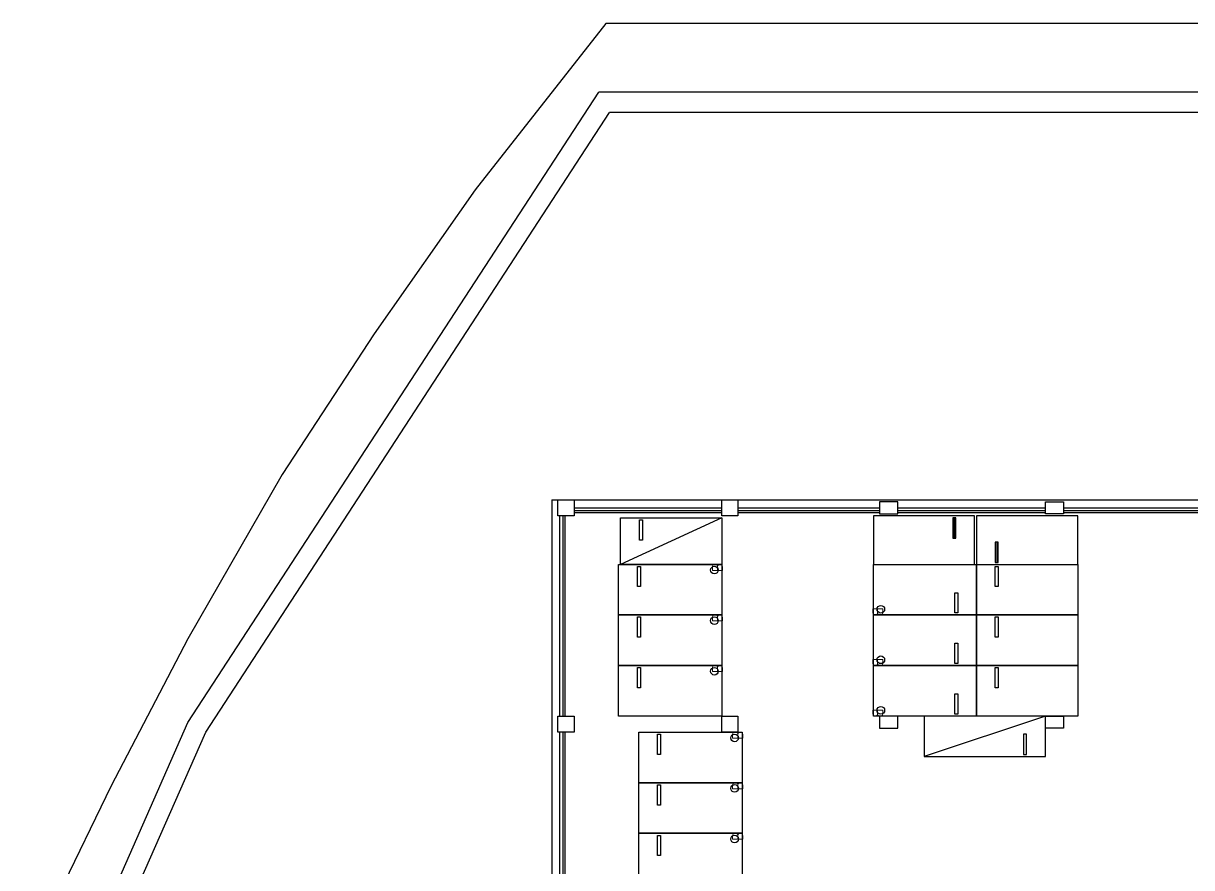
# Model space of a CAD drawing. Header units: millimetres. Extents: x -7575 to 416376, y 91125 to 341855.
# Drawn here: x 88826 to 146593, y 216627 to 258385 of the extents above; entities that cross this region are included whole.
import ezdxf

# ---------------------------------------------------------------- set-up
doc = ezdxf.new("R2010")
doc.units = ezdxf.units.MM
doc.header["$LTSCALE"] = 600
doc.header["$MEASUREMENT"] = 0
doc.layers.add('e-plan', color=9, linetype='CONTINUOUS')
doc.styles.add('kiahn', font='romans.shx', dxfattribs={"bigfont": 'cadhs.shx'})

msp = doc.modelspace()

# ---------------------------------------------------------------- linework, layer by layer
at = {"layer": 'e-plan'}
for p, q in [((117622.5, 258384.9), (111160.2, 250150.7)), ((205317.3, 258379.5), (117622.5, 258384.9)), ((97841.5, 223333.2), (117816, 253974.9)), ((111160.2, 250150.7), (106167.4, 243026)), ((106167.4, 243026), (101614.9, 236074.1)), ((101614.9, 236074.1), (96959.3, 227941)), ((114960, 234824.9), (114960, 203293.6)), ((114960, 234824.9), (153941.9, 234824.9)), ((115360, 224124.9), (115360, 234024.9)), ((115510, 224124.9), (115510, 234024.9)), ((115610, 224124.9), (115610, 234024.9)), ((116060, 234424.9), (123360, 234424.9)), ((123360, 234274.9), (116060.6, 234274.9)), ((123360, 234174.9), (116060.6, 234174.9)), ((124160, 234424.9), (131160, 234424.9)), ((131160, 234274.9), (124160, 234274.9)), ((131160, 234174.9), (124160, 234174.9)), ((135860.1, 234024.9), (130860.1, 234024.9)), ((130860.1, 234024.9), (130860.1, 231624.9)), ((132060, 234424.9), (139360, 234424.9)), ((139360.1, 234274.9), (132060, 234274.9)), ((139360.1, 234174.9), (132060, 234174.9)), ((135860.1, 231624.9), (135860.1, 234024.9)), ((135960.1, 234024.9), (135960.1, 231624.9)), ((140960.1, 234024.9), (135960.1, 234024.9)), ((140260, 234424.9), (147560, 234424.9)), ((147560, 234274.9), (140260, 234274.9)), ((147560, 234174.9), (140260, 234174.9)), ((140960.1, 231624.9), (140960.1, 234024.9)), ((123360, 233924.9), (118360, 231624.9)), ((118360, 231624.9), (118360, 233924.9)), ((118360, 233924.9), (123360, 233924.9)), ((119285, 233824.9), (119435, 233824.9)), ((119285, 232824.9), (119285, 233824.9)), ((119435, 233824.9), (119435, 232824.9)), ((123360, 233924.9), (123360, 231624.9)), ((134935.1, 233924.9), (134785.1, 233924.9)), ((134785.1, 233924.9), (134785.1, 232924.9)), ((134860.1, 232924.9), (134860.1, 233924.9)), ((134935.1, 232924.9), (134935.1, 233924.9)), ((119435, 232824.9), (119285, 232824.9)), ((134785.1, 232924.9), (134935.1, 232924.9)), ((137035.1, 232724.9), (136885.1, 232724.9)), ((136885.1, 232724.9), (136885.1, 231724.9)), ((136960.1, 232724.9), (136960.1, 231724.9)), ((137035.1, 231724.9), (137035.1, 232724.9)), ((136885.1, 231724.9), (137035.1, 231724.9)), ((118260, 229124.9), (118260, 231624.9)), ((118260, 231624.9), (123360, 231624.9)), ((123360, 231624.9), (118360, 231624.9)), ((119185, 231524.9), (119335, 231524.9)), ((119185, 230524.9), (119185, 231524.9)), ((119335, 231524.9), (119335, 230524.9)), ((123360, 231624.9), (123360, 229124.9)), ((130860.1, 231624.9), (135860.1, 231624.9)), ((130860.1, 229124.9), (130860.1, 231624.9)), ((130860.1, 231624.9), (135960.1, 231624.9)), ((135960.1, 231624.9), (140960.1, 231624.9)), ((135960.1, 231624.9), (135960.1, 229124.9)), ((135960.1, 229124.9), (135960.1, 231624.9)), ((135960.1, 231624.9), (140960.1, 231624.9)), ((136885.1, 231524.9), (137035.1, 231524.9)), ((136885.1, 230524.9), (136885.1, 231524.9)), ((137035.1, 231524.9), (137035.1, 230524.9)), ((140960.1, 231624.9), (140960.1, 229124.9)), ((119335, 230524.9), (119185, 230524.9)), ((137035.1, 230524.9), (136885.1, 230524.9)), ((134885.1, 229224.9), (134885.1, 230224.9)), ((134885.1, 230224.9), (135035.1, 230224.9)), ((135035.1, 230224.9), (135035.1, 229224.9)), ((118260, 226624.9), (118260, 229124.9)), ((118260, 229124.9), (123360, 229124.9)), ((123360, 229124.9), (118260, 229124.9)), ((119185, 229024.9), (119335, 229024.9)), ((119185, 228024.9), (119185, 229024.9)), ((119335, 229024.9), (119335, 228024.9)), ((123360, 229124.9), (123360, 226624.9)), ((130860.1, 226624.9), (130860.1, 229124.9)), ((130860.1, 229124.9), (135960.1, 229124.9)), ((135960.1, 229124.9), (130860.1, 229124.9)), ((135035.1, 229224.9), (134885.1, 229224.9)), ((135960.1, 229124.9), (135960.1, 226624.9)), ((140960.1, 229124.9), (135960.1, 229124.9)), ((135960.1, 226624.9), (135960.1, 229124.9)), ((135960.1, 229124.9), (140960.1, 229124.9)), ((136885.1, 229024.9), (137035.1, 229024.9)), ((136885.1, 228024.9), (136885.1, 229024.9)), ((137035.1, 229024.9), (137035.1, 228024.9)), ((140960.1, 229124.9), (140960.1, 226624.9)), ((96959.3, 227941), (93162.3, 220674.7)), ((119335, 228024.9), (119185, 228024.9)), ((134885.1, 226724.9), (134885.1, 227724.9)), ((134885.1, 227724.9), (135035.1, 227724.9)), ((135035.1, 227724.9), (135035.1, 226724.9)), ((137035.1, 228024.9), (136885.1, 228024.9)), ((118260, 224124.9), (118260, 226624.9)), ((118260, 226624.9), (123360, 226624.9)), ((123360, 226624.9), (118260, 226624.9)), ((119185, 226524.9), (119335, 226524.9)), ((119185, 225524.9), (119185, 226524.9)), ((119335, 226524.9), (119335, 225524.9)), ((123360, 226624.9), (123360, 224124.9)), ((135960.1, 226624.9), (130860.1, 226624.9)), ((130860.1, 224124.9), (130860.1, 226624.9)), ((130860.1, 226624.9), (135960.1, 226624.9)), ((135035.1, 226724.9), (134885.1, 226724.9)), ((135960.1, 226624.9), (135960.1, 224124.9)), ((140960.1, 226624.9), (135960.1, 226624.9)), ((135960.1, 224124.9), (135960.1, 226624.9)), ((135960.1, 226624.9), (140960.1, 226624.9)), ((136885.1, 226524.9), (137035.1, 226524.9)), ((136885.1, 225524.9), (136885.1, 226524.9)), ((137035.1, 226524.9), (137035.1, 225524.9)), ((140960.1, 226624.9), (140960.1, 224124.9)), ((119335, 225524.9), (119185, 225524.9)), ((137035.1, 225524.9), (136885.1, 225524.9)), ((134885.1, 224224.9), (134885.1, 225224.9)), ((134885.1, 225224.9), (135035.1, 225224.9)), ((135035.1, 225224.9), (135035.1, 224224.9)), ((135035.1, 224224.9), (134885.1, 224224.9)), ((123360, 224124.9), (118260, 224124.9)), ((135960.1, 224124.9), (130860.1, 224124.9)), ((139360.1, 224124.9), (133360.1, 222124.9)), ((139360.1, 224124.9), (133360.1, 224124.9)), ((133360.1, 224124.9), (133360.1, 222124.9)), ((140960.1, 224124.9), (135960.1, 224124.9)), ((139360.1, 222124.9), (139360.1, 224124.9)), ((115360, 213524.9), (115360, 223324.9)), ((115510, 213524.9), (115510, 223324.9)), ((115610, 213524.9), (115610, 223324.9)), ((119260.6, 220824.9), (119260.6, 223324.9)), ((119260.6, 223324.9), (124360.6, 223324.9)), ((120185.6, 223224.9), (120335.6, 223224.9)), ((120185.6, 222224.9), (120185.6, 223224.9)), ((120335.6, 223224.9), (120335.6, 222224.9)), ((124360.6, 223324.9), (124360.6, 220824.9)), ((138435.1, 223224.9), (138285.1, 223224.9)), ((138285.1, 223224.9), (138285.1, 222224.9)), ((138435.1, 222224.9), (138435.1, 223224.9)), ((120335.6, 222224.9), (120185.6, 222224.9)), ((133360.1, 222124.9), (139360.1, 222124.9)), ((138285.1, 222224.9), (138435.1, 222224.9)), ((93162.3, 220674.7), (88799.9, 211648.9)), ((119260.6, 218324.9), (119260.6, 220824.9)), ((119260.6, 220824.9), (124360.6, 220824.9)), ((124360.6, 220824.9), (119260.6, 220824.9)), ((120185.6, 220724.9), (120335.6, 220724.9)), ((120185.6, 219724.9), (120185.6, 220724.9)), ((120335.6, 220724.9), (120335.6, 219724.9)), ((124360.6, 220824.9), (124360.6, 218324.9)), ((120335.6, 219724.9), (120185.6, 219724.9)), ((124360.6, 218324.9), (119260.6, 218324.9)), ((119260.6, 215824.9), (119260.6, 218324.9)), ((119260.6, 218324.9), (124360.6, 218324.9)), ((120185.6, 218224.9), (120335.6, 218224.9)), ((120185.6, 217224.9), (120185.6, 218224.9)), ((120335.6, 218224.9), (120335.6, 217224.9)), ((124360.6, 218324.9), (124360.6, 215824.9)), ((120335.6, 217224.9), (120185.6, 217224.9))]:
    msp.add_line(p, q, dxfattribs=at)
at = {"layer": 'e-plan', "ltscale": 0.5}
for p, q in [((96959.2, 223811), (117274.1, 254974.9)), ((163710.1, 254974.9), (117274.1, 254974.9)), ((97841.5, 223333.2), (117816, 253974.9)), ((164710.1, 253974.9), (117816, 253974.9)), ((115260, 234824.9), (116060, 234824.9)), ((115260, 234024.9), (115260, 234824.9)), ((116060, 234824.9), (116060, 234024.9)), ((123360, 234824.9), (124160, 234824.9)), ((123360, 234024.9), (123360, 234824.9)), ((124160, 234824.9), (124160, 234024.9)), ((132060, 234724.9), (131160, 234724.9)), ((131160, 234724.9), (131160, 234124.9)), ((132060, 234124.9), (132060, 234724.9)), ((139360, 234124.9), (139360, 234724.9)), ((139360, 234724.9), (140260, 234724.9)), ((140260, 234724.9), (140260, 234124.9)), ((116060, 234024.9), (115260, 234024.9)), ((124160, 234024.9), (123360, 234024.9)), ((131160, 234124.9), (132060, 234124.9)), ((140260, 234124.9), (139360, 234124.9)), ((79495.9, 184169.2), (96959.2, 223811)), ((115260, 224124.9), (116060, 224124.9)), ((115260, 223324.9), (115260, 224124.9)), ((116060, 224124.9), (116060, 223324.9)), ((123360, 224124.9), (124160, 224124.9)), ((123360, 223324.9), (123360, 224124.9)), ((124160, 224124.9), (124160, 223324.9)), ((132060, 224124.9), (131160, 224124.9)), ((131160, 224124.9), (131160, 223524.9)), ((132060, 223524.9), (132060, 224124.9)), ((139360, 223524.9), (139360, 224124.9)), ((139360, 224124.9), (140260, 224124.9)), ((140260, 224124.9), (140260, 223524.9)), ((80461.6, 183880.9), (97841.5, 223333.2)), ((116060, 223324.9), (115260, 223324.9)), ((124160, 223324.9), (123360, 223324.9)), ((131160, 223524.9), (132060, 223524.9)), ((140260, 223524.9), (139360, 223524.9))]:
    msp.add_line(p, q, dxfattribs=at)
at = {"layer": 'e-plan'}
for centre in [(122994.8, 231343.3), (131225.3, 229406.4), (122994.8, 228843.3), (131225.3, 226906.4), (122994.8, 226343.3), (131225.3, 224406.4), (123995.4, 223043.3), (123995.4, 220543.3), (123995.4, 218043.3)]:
    msp.add_circle(centre, 189.2, dxfattribs=at)

# ---------------------------------------------------------------- texts
at = {"layer": 'e-plan', "style": 'kiahn', "text_generation_flag": 4}
for rotation, p in [(90, (122893.4, 231244.2)), (270, (131326.7, 229505.6)), (90, (122893.4, 228744.2)), (90, (122893.4, 226244.2)), (270, (131326.7, 227005.6)), (270, (131326.7, 224505.6)), (90, (123893.9, 222944.2)), (90, (123893.9, 220444.2)), (90, (123893.9, 217944.2))]:
    msp.add_text('B', height=500, rotation=rotation, dxfattribs=at).set_placement(p)

doc.saveas('drawing.dxf')
